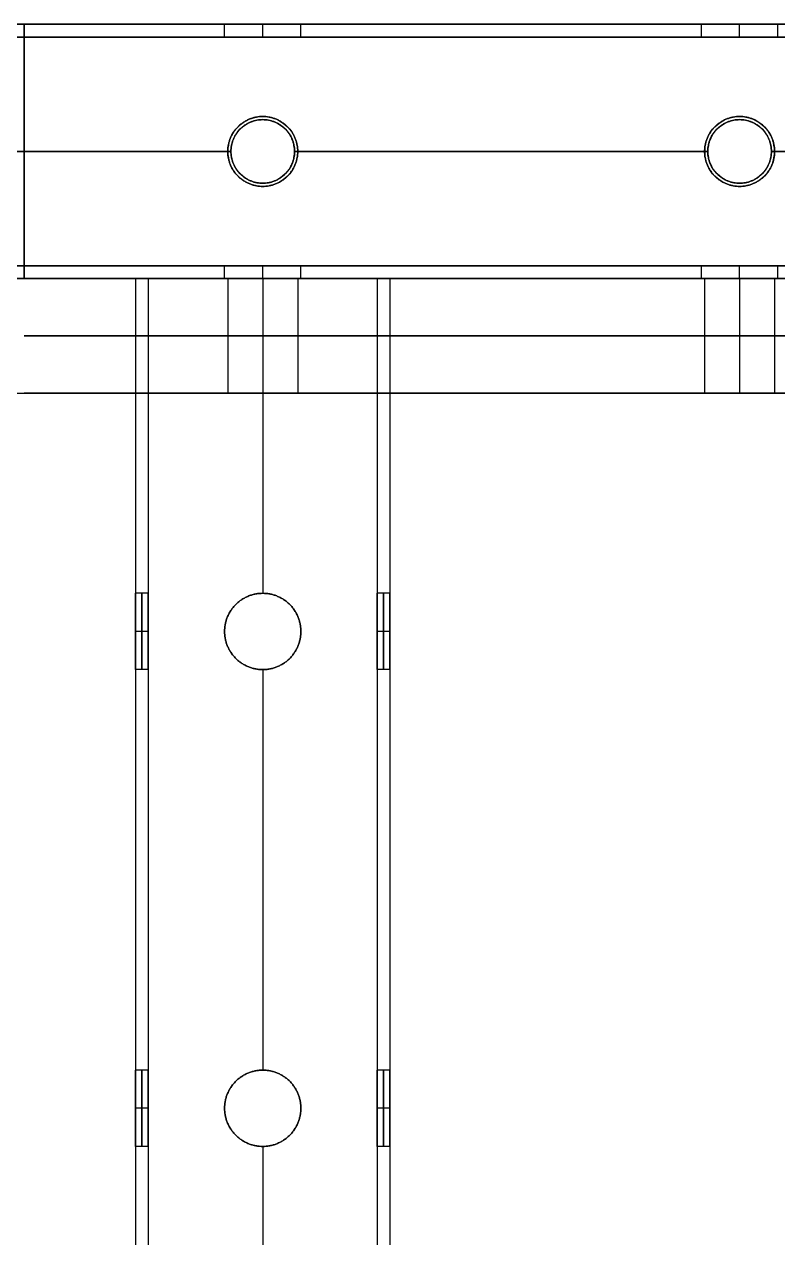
# Model space of a CAD drawing. Header units: millimetres. Extents: x -6529 to 809, y -8611 to 207.
# Drawn here: x 151 to 269.5, y -3886.1 to -3695.2 of the extents above; entities that cross this region are included whole.
import ezdxf

# ---------------------------------------------------------------- set-up
doc = ezdxf.new("R2010")
doc.units = ezdxf.units.MM
doc.header["$MEASUREMENT"] = 0
for name, color, linetype, true_color in [('gaten$11mm', 7, 'Continuous', 0xff6a35), ('platen', 7, 'Continuous', 0x007f00), ('staal', 5, 'Continuous', 0x0000ff)]:
    doc.layers.add(name, color=color, linetype=linetype, true_color=true_color)

# ---------------------------------------------------------------- blocks, each defined once
blk = doc.blocks.new('top plaat')
at = {"layer": 'platen'}
for p, q in [((695.5, 25.5), (695.5, 25.5, 18)), ((770.5, 25.5), (770.5, 25.5, 18)), ((690, 20), (690, 20, 18)), ((701, 20), (701, 20, 18)), ((765, 20), (765, 20, 18)), ((776, 20), (776, 20, 18)), ((695.5, 14.5), (695.5, 14.5, 18)), ((770.5, 14.5), (770.5, 14.5, 18))]:
    blk.add_line(p, q, dxfattribs=at)
for points in [[(1276, 40), (967, 40), (658, 40)], [(1276, 40, 18), (967, 40, 18), (658, 40, 18)], [(1276, 40, 9), (967, 40, 9), (658, 40, 9)]]:
    blk.add_open_spline(points, degree=2, dxfattribs=at)
for points, knots in [([(695.5, 25.5), (701, 25.5), (701, 20), (701, 14.5), (695.5, 14.5), (690, 14.5), (690, 20), (690, 25.5), (695.5, 25.5)], [-31.415927, -31.415927, -31.415927, -23.561945, -23.561945, -15.707963, -15.707963, -7.853982, -7.853982, 0, 0, 0]), ([(695.5, 25.5, 18), (701, 25.5, 18), (701, 20, 18), (701, 14.5, 18), (695.5, 14.5, 18), (690, 14.5, 18), (690, 20, 18), (690, 25.5, 18), (695.5, 25.5, 18)], [-31.415927, -31.415927, -31.415927, -23.561945, -23.561945, -15.707963, -15.707963, -7.853982, -7.853982, 0, 0, 0]), ([(695.5, 25.5, 9), (690, 25.5, 9), (690, 20, 9), (690, 14.5, 9), (695.5, 14.5, 9), (701, 14.5, 9), (701, 20, 9), (701, 25.5, 9), (695.5, 25.5, 9)], [0, 0, 0, 7.853982, 7.853982, 15.707963, 15.707963, 23.561945, 23.561945, 31.415927, 31.415927, 31.415927]), ([(770.5, 25.5), (776, 25.5), (776, 20), (776, 14.5), (770.5, 14.5), (765, 14.5), (765, 20), (765, 25.5), (770.5, 25.5)], [-31.415927, -31.415927, -31.415927, -23.561945, -23.561945, -15.707963, -15.707963, -7.853982, -7.853982, 0, 0, 0]), ([(770.5, 25.5, 18), (776, 25.5, 18), (776, 20, 18), (776, 14.5, 18), (770.5, 14.5, 18), (765, 14.5, 18), (765, 20, 18), (765, 25.5, 18), (770.5, 25.5, 18)], [-31.415927, -31.415927, -31.415927, -23.561945, -23.561945, -15.707963, -15.707963, -7.853982, -7.853982, 0, 0, 0]), ([(770.5, 25.5, 9), (765, 25.5, 9), (765, 20, 9), (765, 14.5, 9), (770.5, 14.5, 9), (776, 14.5, 9), (776, 20, 9), (776, 25.5, 9), (770.5, 25.5, 9)], [0, 0, 0, 7.853982, 7.853982, 15.707963, 15.707963, 23.561945, 23.561945, 31.415927, 31.415927, 31.415927])]:
    blk.add_rational_spline(points, [1, 0.707106781187, 1, 0.707106781187, 1, 0.707106781187, 1, 0.707106781187, 1], degree=2, knots=knots, dxfattribs=at)
blk = doc.blocks.new('plaat base')
at = {"layer": 'platen'}
for p, q in [((58, -600), (1258, -600)), ((58, -600, 18), (1258, -600, 18)), ((695.5, -1232.5), (695.5, -1232.5, 18)), ((770.5, -1232.5), (770.5, -1232.5, 18)), ((690, -1238), (690, -1238, 18)), ((701, -1238), (701, -1238, 18)), ((765, -1238), (765, -1238, 18)), ((776, -1238), (776, -1238, 18)), ((695.5, -1243.5), (695.5, -1243.5, 18)), ((770.5, -1243.5), (770.5, -1243.5, 18))]:
    blk.add_line(p, q, dxfattribs=at)
for points in [[(958, 0), (808, 0), (658, 0)], [(958, 0, 18), (808, 0, 18), (658, 0, 18)], [(958, 0, 9), (808, 0, 9), (658, 0, 9)], [(658, -1258), (808, -1258), (958, -1258)], [(658, -1258, 18), (808, -1258, 18), (958, -1258, 18)], [(658, -1258, 9), (808, -1258, 9), (958, -1258, 9)]]:
    blk.add_open_spline(points, degree=2, dxfattribs=at)
for points in [[(695.5, -1243.5), (690, -1243.5), (690, -1238), (690, -1232.5), (695.5, -1232.5), (701, -1232.5), (701, -1238), (701, -1243.5), (695.5, -1243.5)], [(695.5, -1243.5, 18), (690, -1243.5, 18), (690, -1238, 18), (690, -1232.5, 18), (695.5, -1232.5, 18), (701, -1232.5, 18), (701, -1238, 18), (701, -1243.5, 18), (695.5, -1243.5, 18)], [(770.5, -1243.5), (765, -1243.5), (765, -1238), (765, -1232.5), (770.5, -1232.5), (776, -1232.5), (776, -1238), (776, -1243.5), (770.5, -1243.5)], [(770.5, -1243.5, 18), (765, -1243.5, 18), (765, -1238, 18), (765, -1232.5, 18), (770.5, -1232.5, 18), (776, -1232.5, 18), (776, -1238, 18), (776, -1243.5, 18), (770.5, -1243.5, 18)]]:
    blk.add_rational_spline(points, [1, 0.707106781187, 1, 0.707106781187, 1, 0.707106781187, 1, 0.707106781187, 1], degree=2, knots=[-31.415927, -31.415927, -31.415927, -23.561945, -23.561945, -15.707963, -15.707963, -7.853982, -7.853982, 0, 0, 0], dxfattribs=at)

msp = doc.modelspace()

# ---------------------------------------------------------------- linework, layer by layer
at = {"layer": 'gaten$11mm'}
for centre in [(188.53, -3715.21), (263.53, -3715.21)]:
    msp.add_circle(centre, 5.5, dxfattribs=at)
at = {"layer": 'staal'}
for p, q in [((182.53, -3697.21, 20), (182.53, -3695.21, 20)), ((182.53, -3697.21, 1296), (182.53, -3695.21, 1296)), ((188.53, -3697.21, 26), (188.53, -3695.21, 26)), ((188.53, -3697.21, 14), (188.53, -3695.21, 14)), ((188.53, -3697.21, 1302), (188.53, -3695.21, 1302)), ((188.53, -3697.21, 1290), (188.53, -3695.21, 1290)), ((194.53, -3697.21, 20), (194.53, -3695.21, 20)), ((194.53, -3697.21, 1296), (194.53, -3695.21, 1296)), ((257.53, -3697.21, 20), (257.53, -3695.21, 20)), ((257.53, -3697.21, 1296), (257.53, -3695.21, 1296)), ((263.53, -3697.21, 26), (263.53, -3695.21, 26)), ((263.53, -3697.21, 14), (263.53, -3695.21, 14)), ((263.53, -3697.21, 1302), (263.53, -3695.21, 1302)), ((263.53, -3697.21, 1290), (263.53, -3695.21, 1290)), ((269.53, -3697.21, 20), (269.53, -3695.21, 20)), ((269.53, -3697.21, 1296), (269.53, -3695.21, 1296)), ((188.53, -3710.21, 38), (188.53, -3710.21, 40)), ((188.53, -3710.21), (188.53, -3710.21, 2)), ((188.53, -3710.21, 1314), (188.53, -3710.21, 1316)), ((188.53, -3710.21, 1276), (188.53, -3710.21, 1278)), ((263.53, -3710.21, 38), (263.53, -3710.21, 40)), ((263.53, -3710.21), (263.53, -3710.21, 2)), ((263.53, -3710.21, 1314), (263.53, -3710.21, 1316)), ((263.53, -3710.21, 1276), (263.53, -3710.21, 1278)), ((183.53, -3715.21, 38), (183.53, -3715.21, 40)), ((183.53, -3715.21), (183.53, -3715.21, 2)), ((183.53, -3715.21, 1314), (183.53, -3715.21, 1316)), ((183.53, -3715.21, 1276), (183.53, -3715.21, 1278)), ((193.53, -3715.21, 38), (193.53, -3715.21, 40)), ((193.53, -3715.21), (193.53, -3715.21, 2)), ((193.53, -3715.21, 1314), (193.53, -3715.21, 1316)), ((193.53, -3715.21, 1276), (193.53, -3715.21, 1278)), ((258.53, -3715.21, 38), (258.53, -3715.21, 40)), ((258.53, -3715.21), (258.53, -3715.21, 2)), ((258.53, -3715.21, 1314), (258.53, -3715.21, 1316)), ((258.53, -3715.21, 1276), (258.53, -3715.21, 1278)), ((268.53, -3715.21, 38), (268.53, -3715.21, 40)), ((268.53, -3715.21), (268.53, -3715.21, 2)), ((268.53, -3715.21, 1314), (268.53, -3715.21, 1316)), ((268.53, -3715.21, 1276), (268.53, -3715.21, 1278)), ((188.53, -3720.21), (188.53, -3720.21, 2)), ((188.53, -3720.21, 38), (188.53, -3720.21, 40)), ((188.53, -3720.21, 1276), (188.53, -3720.21, 1278)), ((188.53, -3720.21, 1314), (188.53, -3720.21, 1316)), ((263.53, -3720.21), (263.53, -3720.21, 2)), ((263.53, -3720.21, 38), (263.53, -3720.21, 40)), ((263.53, -3720.21, 1276), (263.53, -3720.21, 1278)), ((263.53, -3720.21, 1314), (263.53, -3720.21, 1316)), ((182.53, -3735.21, 20), (182.53, -3733.21, 20)), ((182.53, -3735.21, 1296), (182.53, -3733.21, 1296)), ((188.53, -3735.21, 26), (188.53, -3733.21, 26)), ((188.53, -3735.21, 14), (188.53, -3733.21, 14)), ((188.53, -3735.21, 1302), (188.53, -3733.21, 1302)), ((188.53, -3735.21, 1290), (188.53, -3733.21, 1290)), ((194.53, -3735.21, 20), (194.53, -3733.21, 20)), ((194.53, -3735.21, 1296), (194.53, -3733.21, 1296)), ((257.53, -3735.21, 20), (257.53, -3733.21, 20)), ((257.53, -3735.21, 1296), (257.53, -3733.21, 1296)), ((263.53, -3735.21, 26), (263.53, -3733.21, 26)), ((263.53, -3735.21, 14), (263.53, -3733.21, 14)), ((263.53, -3735.21, 1302), (263.53, -3733.21, 1302)), ((263.53, -3735.21, 1290), (263.53, -3733.21, 1290)), ((269.53, -3735.21, 20), (269.53, -3733.21, 20)), ((269.53, -3735.21, 1296), (269.53, -3733.21, 1296)), ((170.53, -3735.21, 1296), (168.53, -3735.21, 1296)), ((188.53, -3735.21, 1316), (188.53, -3735.21, 1314)), ((188.53, -3735.21, 1278), (188.53, -3735.21, 1276)), ((208.53, -3735.21, 1296), (206.53, -3735.21, 1296)), ((170.53, -3784.71, 1296), (168.53, -3784.71, 1296)), ((188.53, -3784.71, 1278), (188.53, -3784.71, 1276)), ((188.53, -3784.71, 1316), (188.53, -3784.71, 1314)), ((208.53, -3784.71, 1296), (206.53, -3784.71, 1296)), ((170.53, -3790.71, 1302), (168.53, -3790.71, 1302)), ((170.53, -3790.71, 1290), (168.53, -3790.71, 1290)), ((182.53, -3790.71, 1278), (182.53, -3790.71, 1276)), ((182.53, -3790.71, 1316), (182.53, -3790.71, 1314)), ((194.53, -3790.71, 1278), (194.53, -3790.71, 1276)), ((194.53, -3790.71, 1316), (194.53, -3790.71, 1314)), ((208.53, -3790.71, 1302), (206.53, -3790.71, 1302)), ((208.53, -3790.71, 1290), (206.53, -3790.71, 1290)), ((170.53, -3796.71, 1296), (168.53, -3796.71, 1296)), ((188.53, -3796.71, 1278), (188.53, -3796.71, 1276)), ((188.53, -3796.71, 1316), (188.53, -3796.71, 1314)), ((208.53, -3796.71, 1296), (206.53, -3796.71, 1296)), ((170.53, -3859.71, 1296), (168.53, -3859.71, 1296)), ((188.53, -3859.71, 1278), (188.53, -3859.71, 1276)), ((188.53, -3859.71, 1316), (188.53, -3859.71, 1314)), ((208.53, -3859.71, 1296), (206.53, -3859.71, 1296)), ((170.53, -3865.71, 1302), (168.53, -3865.71, 1302)), ((170.53, -3865.71, 1290), (168.53, -3865.71, 1290)), ((182.53, -3865.71, 1278), (182.53, -3865.71, 1276)), ((182.53, -3865.71, 1316), (182.53, -3865.71, 1314)), ((194.53, -3865.71, 1278), (194.53, -3865.71, 1276)), ((194.53, -3865.71, 1316), (194.53, -3865.71, 1314)), ((208.53, -3865.71, 1302), (206.53, -3865.71, 1302)), ((208.53, -3865.71, 1290), (206.53, -3865.71, 1290)), ((170.53, -3871.71, 1296), (168.53, -3871.71, 1296)), ((188.53, -3871.71, 1278), (188.53, -3871.71, 1276)), ((188.53, -3871.71, 1316), (188.53, -3871.71, 1314)), ((208.53, -3871.71, 1296), (206.53, -3871.71, 1296))]:
    msp.add_line(p, q, dxfattribs=at)
for points in [[(-506.97, -3695.21), (809.03, -3695.21), (809.03, -5011.21), (-506.97, -5011.21)], [(-466.97, -3735.21), (769.03, -3735.21), (769.03, -4971.21), (-466.97, -4971.21)]]:
    msp.add_lwpolyline(points, close=True, dxfattribs=at)
for centre in [(188.53, -3715.21), (188.53, -3715.21, 39), (188.53, -3715.21, 1), (188.53, -3715.21, 1276), (188.53, -3715.21, 1315), (188.53, -3715.21, 1277), (263.53, -3715.21), (263.53, -3715.21, 39), (263.53, -3715.21, 1), (263.53, -3715.21, 1276), (263.53, -3715.21, 1315), (263.53, -3715.21, 1277)]:
    msp.add_circle(centre, 5, dxfattribs=at)
for points in [[(809.03, -3695.21), (151.03, -3695.21), (-506.97, -3695.21)], [(809.03, -3695.21, 40), (151.03, -3695.21, 40), (-506.97, -3695.21, 40)], [(-506.97, -3695.21, 1276), (151.03, -3695.21, 1276), (809.03, -3695.21, 1276)], [(-506.97, -3695.21, 1316), (151.03, -3695.21, 1316), (809.03, -3695.21, 1316)], [(182.53, -3695.21, 20), (151.03, -3695.21, 20), (119.53, -3695.21, 20)], [(119.53, -3695.21, 1296), (151.03, -3695.21, 1296), (182.53, -3695.21, 1296)], [(151.03, -3735.21, 1316), (151.03, -3715.21, 1316), (151.03, -3695.21, 1316)], [(151.03, -3695.21, 1316), (151.03, -3695.21, 1296), (151.03, -3695.21, 1276)], [(151.03, -3695.21, 1276), (151.03, -3715.21, 1276), (151.03, -3735.21, 1276)], [(257.53, -3695.21, 20), (226.03, -3695.21, 20), (194.53, -3695.21, 20)], [(194.53, -3695.21, 1296), (226.03, -3695.21, 1296), (257.53, -3695.21, 1296)], [(332.53, -3695.21, 20), (301.03, -3695.21, 20), (269.53, -3695.21, 20)], [(807.03, -3697.21, 38), (151.03, -3697.21, 38), (-504.97, -3697.21, 38)], [(807.03, -3697.21, 2), (151.03, -3697.21, 2), (-504.97, -3697.21, 2)], [(-504.97, -3697.21, 1314), (151.03, -3697.21, 1314), (807.03, -3697.21, 1314)], [(-504.97, -3697.21, 1278), (151.03, -3697.21, 1278), (807.03, -3697.21, 1278)], [(182.53, -3697.21, 20), (151.03, -3697.21, 20), (119.53, -3697.21, 20)], [(119.53, -3697.21, 1296), (151.03, -3697.21, 1296), (182.53, -3697.21, 1296)], [(151.03, -3697.21, 1278), (151.03, -3697.21, 1296), (151.03, -3697.21, 1314)], [(151.03, -3697.21, 1314), (151.03, -3715.21, 1314), (151.03, -3733.21, 1314)], [(151.03, -3733.21, 1278), (151.03, -3715.21, 1278), (151.03, -3697.21, 1278)], [(257.53, -3697.21, 20), (226.03, -3697.21, 20), (194.53, -3697.21, 20)], [(194.53, -3697.21, 1296), (226.03, -3697.21, 1296), (257.53, -3697.21, 1296)], [(332.53, -3697.21, 20), (301.03, -3697.21, 20), (269.53, -3697.21, 20)], [(269.53, -3697.21, 1296), (301.03, -3697.21, 1296), (332.53, -3697.21, 1296)], [(183.53, -3715.21, 40), (151.03, -3715.21, 40), (118.53, -3715.21, 40)], [(183.53, -3715.21, 38), (151.03, -3715.21, 38), (118.53, -3715.21, 38)], [(183.53, -3715.21, 2), (151.03, -3715.21, 2), (118.53, -3715.21, 2)], [(183.53, -3715.21), (151.03, -3715.21), (118.53, -3715.21)], [(118.53, -3715.21, 1316), (151.03, -3715.21, 1316), (183.53, -3715.21, 1316)], [(118.53, -3715.21, 1314), (151.03, -3715.21, 1314), (183.53, -3715.21, 1314)], [(118.53, -3715.21, 1278), (151.03, -3715.21, 1278), (183.53, -3715.21, 1278)], [(118.53, -3715.21, 1276), (151.03, -3715.21, 1276), (183.53, -3715.21, 1276)], [(258.53, -3715.21, 40), (226.03, -3715.21, 40), (193.53, -3715.21, 40)], [(258.53, -3715.21, 38), (226.03, -3715.21, 38), (193.53, -3715.21, 38)], [(258.53, -3715.21, 2), (226.03, -3715.21, 2), (193.53, -3715.21, 2)], [(258.53, -3715.21), (226.03, -3715.21), (193.53, -3715.21)], [(193.53, -3715.21, 1316), (226.03, -3715.21, 1316), (258.53, -3715.21, 1316)], [(193.53, -3715.21, 1314), (226.03, -3715.21, 1314), (258.53, -3715.21, 1314)], [(193.53, -3715.21, 1278), (226.03, -3715.21, 1278), (258.53, -3715.21, 1278)], [(193.53, -3715.21, 1276), (226.03, -3715.21, 1276), (258.53, -3715.21, 1276)], [(333.53, -3715.21, 40), (301.03, -3715.21, 40), (268.53, -3715.21, 40)], [(333.53, -3715.21, 38), (301.03, -3715.21, 38), (268.53, -3715.21, 38)], [(333.53, -3715.21, 2), (301.03, -3715.21, 2), (268.53, -3715.21, 2)], [(333.53, -3715.21), (301.03, -3715.21), (268.53, -3715.21)], [(268.53, -3715.21, 1316), (301.03, -3715.21, 1316), (333.53, -3715.21, 1316)], [(268.53, -3715.21, 1314), (301.03, -3715.21, 1314), (333.53, -3715.21, 1314)], [(268.53, -3715.21, 1278), (301.03, -3715.21, 1278), (333.53, -3715.21, 1278)], [(268.53, -3715.21, 1276), (301.03, -3715.21, 1276), (333.53, -3715.21, 1276)], [(771.03, -3733.21, 38), (151.03, -3733.21, 38), (-468.97, -3733.21, 38)], [(771.03, -3733.21, 2), (151.03, -3733.21, 2), (-468.97, -3733.21, 2)], [(-468.97, -3733.21, 1314), (151.03, -3733.21, 1314), (771.03, -3733.21, 1314)], [(-468.97, -3733.21, 1278), (151.03, -3733.21, 1278), (771.03, -3733.21, 1278)], [(182.53, -3733.21, 20), (151.03, -3733.21, 20), (119.53, -3733.21, 20)], [(119.53, -3733.21, 1296), (151.03, -3733.21, 1296), (182.53, -3733.21, 1296)], [(151.03, -3733.21, 1314), (151.03, -3733.21, 1296), (151.03, -3733.21, 1278)], [(257.53, -3733.21, 20), (226.03, -3733.21, 20), (194.53, -3733.21, 20)], [(194.53, -3733.21, 1296), (226.03, -3733.21, 1296), (257.53, -3733.21, 1296)], [(332.53, -3733.21, 20), (301.03, -3733.21, 20), (269.53, -3733.21, 20)], [(269.53, -3733.21, 1296), (301.03, -3733.21, 1296), (332.53, -3733.21, 1296)], [(769.03, -3735.21), (151.03, -3735.21), (-466.97, -3735.21)], [(769.03, -3735.21, 40), (151.03, -3735.21, 40), (-466.97, -3735.21, 40)], [(-466.97, -3735.21, 1276), (151.03, -3735.21, 1276), (769.03, -3735.21, 1276)], [(-466.97, -3735.21, 1316), (151.03, -3735.21, 1316), (769.03, -3735.21, 1316)], [(182.53, -3735.21, 20), (151.03, -3735.21, 20), (119.53, -3735.21, 20)], [(119.53, -3735.21, 1296), (151.03, -3735.21, 1296), (182.53, -3735.21, 1296)], [(151.03, -3735.21, 1276), (151.03, -3735.21, 1296), (151.03, -3735.21, 1316)], [(208.53, -3735.21, 1276), (188.53, -3735.21, 1276), (168.53, -3735.21, 1276)], [(168.53, -3735.21, 1276), (168.53, -4052.96, 1276), (168.53, -4370.71, 1276)], [(168.53, -3735.21, 1276), (168.53, -3735.21, 1296), (168.53, -3735.21, 1316)], [(168.53, -3735.21, 1316), (168.53, -4052.96, 1316), (168.53, -4370.71, 1316)], [(168.53, -3735.21, 1316), (188.53, -3735.21, 1316), (208.53, -3735.21, 1316)], [(168.53, -3735.21, 1296), (168.53, -3759.96, 1296), (168.53, -3784.71, 1296)], [(170.53, -3735.21, 1314), (170.53, -3735.21, 1296), (170.53, -3735.21, 1278)], [(170.53, -3735.21, 1278), (170.53, -4052.96, 1278), (170.53, -4370.71, 1278)], [(170.53, -3735.21, 1314), (170.53, -4052.96, 1314), (170.53, -4370.71, 1314)], [(170.53, -3735.21, 1278), (188.53, -3735.21, 1278), (206.53, -3735.21, 1278)], [(206.53, -3735.21, 1314), (188.53, -3735.21, 1314), (170.53, -3735.21, 1314)], [(170.53, -3735.21, 1296), (170.53, -3759.96, 1296), (170.53, -3784.71, 1296)], [(188.53, -3735.21, 1276), (188.53, -3759.96, 1276), (188.53, -3784.71, 1276)], [(188.53, -3735.21, 1316), (188.53, -3759.96, 1316), (188.53, -3784.71, 1316)], [(188.53, -3735.21, 1278), (188.53, -3759.96, 1278), (188.53, -3784.71, 1278)], [(188.53, -3735.21, 1314), (188.53, -3759.96, 1314), (188.53, -3784.71, 1314)], [(257.53, -3735.21, 20), (226.03, -3735.21, 20), (194.53, -3735.21, 20)], [(194.53, -3735.21, 1296), (226.03, -3735.21, 1296), (257.53, -3735.21, 1296)], [(206.53, -3735.21, 1278), (206.53, -4052.96, 1278), (206.53, -4370.71, 1278)], [(206.53, -3735.21, 1278), (206.53, -3735.21, 1296), (206.53, -3735.21, 1314)], [(206.53, -3735.21, 1314), (206.53, -4052.96, 1314), (206.53, -4370.71, 1314)], [(206.53, -3735.21, 1296), (206.53, -3759.96, 1296), (206.53, -3784.71, 1296)], [(208.53, -3735.21, 1276), (208.53, -4052.96, 1276), (208.53, -4370.71, 1276)], [(208.53, -3735.21, 1316), (208.53, -4052.96, 1316), (208.53, -4370.71, 1316)], [(208.53, -3735.21, 1316), (208.53, -3735.21, 1296), (208.53, -3735.21, 1276)], [(208.53, -3735.21, 1296), (208.53, -3759.96, 1296), (208.53, -3784.71, 1296)], [(332.53, -3735.21, 20), (301.03, -3735.21, 20), (269.53, -3735.21, 20)], [(269.53, -3735.21, 1296), (301.03, -3735.21, 1296), (332.53, -3735.21, 1296)], [(168.53, -3796.71, 1296), (168.53, -3828.21, 1296), (168.53, -3859.71, 1296)], [(170.53, -3796.71, 1296), (170.53, -3828.21, 1296), (170.53, -3859.71, 1296)], [(188.53, -3796.71, 1276), (188.53, -3828.21, 1276), (188.53, -3859.71, 1276)], [(188.53, -3796.71, 1316), (188.53, -3828.21, 1316), (188.53, -3859.71, 1316)], [(188.53, -3796.71, 1278), (188.53, -3828.21, 1278), (188.53, -3859.71, 1278)], [(188.53, -3796.71, 1314), (188.53, -3828.21, 1314), (188.53, -3859.71, 1314)], [(206.53, -3796.71, 1296), (206.53, -3828.21, 1296), (206.53, -3859.71, 1296)], [(208.53, -3796.71, 1296), (208.53, -3828.21, 1296), (208.53, -3859.71, 1296)], [(168.53, -3871.71, 1296), (168.53, -3903.21, 1296), (168.53, -3934.71, 1296)], [(170.53, -3871.71, 1296), (170.53, -3903.21, 1296), (170.53, -3934.71, 1296)], [(188.53, -3871.71, 1276), (188.53, -3903.21, 1276), (188.53, -3934.71, 1276)], [(188.53, -3871.71, 1316), (188.53, -3903.21, 1316), (188.53, -3934.71, 1316)], [(188.53, -3871.71, 1278), (188.53, -3903.21, 1278), (188.53, -3934.71, 1278)], [(188.53, -3871.71, 1314), (188.53, -3903.21, 1314), (188.53, -3934.71, 1314)], [(206.53, -3871.71, 1296), (206.53, -3903.21, 1296), (206.53, -3934.71, 1296)], [(208.53, -3871.71, 1296), (208.53, -3903.21, 1296), (208.53, -3934.71, 1296)]]:
    msp.add_open_spline(points, degree=2, dxfattribs=at)
for points, weights, knots in [([(188.53, -3695.21, 26), (182.53, -3695.21, 26), (182.53, -3695.21, 20), (182.53, -3695.21, 14), (188.53, -3695.21, 14), (194.53, -3695.21, 14), (194.53, -3695.21, 20), (194.53, -3695.21, 26), (188.53, -3695.21, 26)], [1, 0.707106781187, 1, 0.707106781187, 1, 0.707106781187, 1, 0.707106781187, 1], [-31.415927, -31.415927, -31.415927, -23.561945, -23.561945, -15.707963, -15.707963, -7.853982, -7.853982, 0, 0, 0]), ([(188.53, -3695.21, 1302), (194.53, -3695.21, 1302), (194.53, -3695.21, 1296), (194.53, -3695.21, 1290), (188.53, -3695.21, 1290), (182.53, -3695.21, 1290), (182.53, -3695.21, 1296), (182.53, -3695.21, 1302), (188.53, -3695.21, 1302)], [1, 0.707106781187, 1, 0.707106781187, 1, 0.707106781187, 1, 0.707106781187, 1], [-31.415927, -31.415927, -31.415927, -23.561945, -23.561945, -15.707963, -15.707963, -7.853982, -7.853982, 0, 0, 0]), ([(263.53, -3695.21, 26), (257.53, -3695.21, 26), (257.53, -3695.21, 20), (257.53, -3695.21, 14), (263.53, -3695.21, 14), (269.53, -3695.21, 14), (269.53, -3695.21, 20), (269.53, -3695.21, 26), (263.53, -3695.21, 26)], [1, 0.707106781187, 1, 0.707106781187, 1, 0.707106781187, 1, 0.707106781187, 1], [-31.415927, -31.415927, -31.415927, -23.561945, -23.561945, -15.707963, -15.707963, -7.853982, -7.853982, 0, 0, 0]), ([(263.53, -3695.21, 1302), (269.53, -3695.21, 1302), (269.53, -3695.21, 1296), (269.53, -3695.21, 1290), (263.53, -3695.21, 1290), (257.53, -3695.21, 1290), (257.53, -3695.21, 1296), (257.53, -3695.21, 1302), (263.53, -3695.21, 1302)], [1, 0.707106781187, 1, 0.707106781187, 1, 0.707106781187, 1, 0.707106781187, 1], [-31.415927, -31.415927, -31.415927, -23.561945, -23.561945, -15.707963, -15.707963, -7.853982, -7.853982, 0, 0, 0]), ([(188.53, -3697.21, 26), (194.53, -3697.21, 26), (194.53, -3697.21, 20), (194.53, -3697.21, 14), (188.53, -3697.21, 14), (182.53, -3697.21, 14), (182.53, -3697.21, 20), (182.53, -3697.21, 26), (188.53, -3697.21, 26)], [1, 0.707106781187, 1, 0.707106781187, 1, 0.707106781187, 1, 0.707106781187, 1], [0, 0, 0, 7.853982, 7.853982, 15.707963, 15.707963, 23.561945, 23.561945, 31.415927, 31.415927, 31.415927]), ([(188.53, -3697.21, 1302), (182.53, -3697.21, 1302), (182.53, -3697.21, 1296), (182.53, -3697.21, 1290), (188.53, -3697.21, 1290), (194.53, -3697.21, 1290), (194.53, -3697.21, 1296), (194.53, -3697.21, 1302), (188.53, -3697.21, 1302)], [1, 0.707106781187, 1, 0.707106781187, 1, 0.707106781187, 1, 0.707106781187, 1], [0, 0, 0, 7.853982, 7.853982, 15.707963, 15.707963, 23.561945, 23.561945, 31.415927, 31.415927, 31.415927]), ([(263.53, -3697.21, 26), (269.53, -3697.21, 26), (269.53, -3697.21, 20), (269.53, -3697.21, 14), (263.53, -3697.21, 14), (257.53, -3697.21, 14), (257.53, -3697.21, 20), (257.53, -3697.21, 26), (263.53, -3697.21, 26)], [1, 0.707106781187, 1, 0.707106781187, 1, 0.707106781187, 1, 0.707106781187, 1], [0, 0, 0, 7.853982, 7.853982, 15.707963, 15.707963, 23.561945, 23.561945, 31.415927, 31.415927, 31.415927]), ([(263.53, -3697.21, 1302), (257.53, -3697.21, 1302), (257.53, -3697.21, 1296), (257.53, -3697.21, 1290), (263.53, -3697.21, 1290), (269.53, -3697.21, 1290), (269.53, -3697.21, 1296), (269.53, -3697.21, 1302), (263.53, -3697.21, 1302)], [1, 0.707106781187, 1, 0.707106781187, 1, 0.707106781187, 1, 0.707106781187, 1], [0, 0, 0, 7.853982, 7.853982, 15.707963, 15.707963, 23.561945, 23.561945, 31.415927, 31.415927, 31.415927]), ([(188.53, -3720.21, 40), (183.53, -3720.21, 40), (183.53, -3715.21, 40), (183.53, -3710.21, 40), (188.53, -3710.21, 40), (193.53, -3710.21, 40), (193.53, -3715.21, 40), (193.53, -3720.21, 40), (188.53, -3720.21, 40)], [1, 0.707106781187, 1, 0.707106781187, 1, 0.707106781187, 1, 0.707106781187, 1], [-31.415927, -31.415927, -31.415927, -23.561945, -23.561945, -15.707963, -15.707963, -7.853982, -7.853982, 0, 0, 0]), ([(188.53, -3720.21, 38), (193.53, -3720.21, 38), (193.53, -3715.21, 38), (193.53, -3710.21, 38), (188.53, -3710.21, 38), (183.53, -3710.21, 38), (183.53, -3715.21, 38), (183.53, -3720.21, 38), (188.53, -3720.21, 38)], [1, 0.707106781187, 1, 0.707106781187, 1, 0.707106781187, 1, 0.707106781187, 1], [0, 0, 0, 7.853982, 7.853982, 15.707963, 15.707963, 23.561945, 23.561945, 31.415927, 31.415927, 31.415927]), ([(188.53, -3720.21, 2), (183.53, -3720.21, 2), (183.53, -3715.21, 2), (183.53, -3710.21, 2), (188.53, -3710.21, 2), (193.53, -3710.21, 2), (193.53, -3715.21, 2), (193.53, -3720.21, 2), (188.53, -3720.21, 2)], [1, 0.707106781187, 1, 0.707106781187, 1, 0.707106781187, 1, 0.707106781187, 1], [-31.415927, -31.415927, -31.415927, -23.561945, -23.561945, -15.707963, -15.707963, -7.853982, -7.853982, 0, 0, 0]), ([(188.53, -3720.21, 1316), (193.53, -3720.21, 1316), (193.53, -3715.21, 1316), (193.53, -3710.21, 1316), (188.53, -3710.21, 1316), (183.53, -3710.21, 1316), (183.53, -3715.21, 1316), (183.53, -3720.21, 1316), (188.53, -3720.21, 1316)], [1, 0.707106781187, 1, 0.707106781187, 1, 0.707106781187, 1, 0.707106781187, 1], [-31.415927, -31.415927, -31.415927, -23.561945, -23.561945, -15.707963, -15.707963, -7.853982, -7.853982, 0, 0, 0]), ([(188.53, -3720.21, 1314), (183.53, -3720.21, 1314), (183.53, -3715.21, 1314), (183.53, -3710.21, 1314), (188.53, -3710.21, 1314), (193.53, -3710.21, 1314), (193.53, -3715.21, 1314), (193.53, -3720.21, 1314), (188.53, -3720.21, 1314)], [1, 0.707106781187, 1, 0.707106781187, 1, 0.707106781187, 1, 0.707106781187, 1], [0, 0, 0, 7.853982, 7.853982, 15.707963, 15.707963, 23.561945, 23.561945, 31.415927, 31.415927, 31.415927]), ([(188.53, -3720.21, 1278), (193.53, -3720.21, 1278), (193.53, -3715.21, 1278), (193.53, -3710.21, 1278), (188.53, -3710.21, 1278), (183.53, -3710.21, 1278), (183.53, -3715.21, 1278), (183.53, -3720.21, 1278), (188.53, -3720.21, 1278)], [1, 0.707106781187, 1, 0.707106781187, 1, 0.707106781187, 1, 0.707106781187, 1], [-31.415927, -31.415927, -31.415927, -23.561945, -23.561945, -15.707963, -15.707963, -7.853982, -7.853982, 0, 0, 0]), ([(263.53, -3720.21, 40), (258.53, -3720.21, 40), (258.53, -3715.21, 40), (258.53, -3710.21, 40), (263.53, -3710.21, 40), (268.53, -3710.21, 40), (268.53, -3715.21, 40), (268.53, -3720.21, 40), (263.53, -3720.21, 40)], [1, 0.707106781187, 1, 0.707106781187, 1, 0.707106781187, 1, 0.707106781187, 1], [-31.415927, -31.415927, -31.415927, -23.561945, -23.561945, -15.707963, -15.707963, -7.853982, -7.853982, 0, 0, 0]), ([(263.53, -3720.21, 38), (268.53, -3720.21, 38), (268.53, -3715.21, 38), (268.53, -3710.21, 38), (263.53, -3710.21, 38), (258.53, -3710.21, 38), (258.53, -3715.21, 38), (258.53, -3720.21, 38), (263.53, -3720.21, 38)], [1, 0.707106781187, 1, 0.707106781187, 1, 0.707106781187, 1, 0.707106781187, 1], [0, 0, 0, 7.853982, 7.853982, 15.707963, 15.707963, 23.561945, 23.561945, 31.415927, 31.415927, 31.415927]), ([(263.53, -3720.21, 2), (258.53, -3720.21, 2), (258.53, -3715.21, 2), (258.53, -3710.21, 2), (263.53, -3710.21, 2), (268.53, -3710.21, 2), (268.53, -3715.21, 2), (268.53, -3720.21, 2), (263.53, -3720.21, 2)], [1, 0.707106781187, 1, 0.707106781187, 1, 0.707106781187, 1, 0.707106781187, 1], [-31.415927, -31.415927, -31.415927, -23.561945, -23.561945, -15.707963, -15.707963, -7.853982, -7.853982, 0, 0, 0]), ([(263.53, -3720.21, 1316), (268.53, -3720.21, 1316), (268.53, -3715.21, 1316), (268.53, -3710.21, 1316), (263.53, -3710.21, 1316), (258.53, -3710.21, 1316), (258.53, -3715.21, 1316), (258.53, -3720.21, 1316), (263.53, -3720.21, 1316)], [1, 0.707106781187, 1, 0.707106781187, 1, 0.707106781187, 1, 0.707106781187, 1], [-31.415927, -31.415927, -31.415927, -23.561945, -23.561945, -15.707963, -15.707963, -7.853982, -7.853982, 0, 0, 0]), ([(263.53, -3720.21, 1314), (258.53, -3720.21, 1314), (258.53, -3715.21, 1314), (258.53, -3710.21, 1314), (263.53, -3710.21, 1314), (268.53, -3710.21, 1314), (268.53, -3715.21, 1314), (268.53, -3720.21, 1314), (263.53, -3720.21, 1314)], [1, 0.707106781187, 1, 0.707106781187, 1, 0.707106781187, 1, 0.707106781187, 1], [0, 0, 0, 7.853982, 7.853982, 15.707963, 15.707963, 23.561945, 23.561945, 31.415927, 31.415927, 31.415927]), ([(263.53, -3720.21, 1278), (268.53, -3720.21, 1278), (268.53, -3715.21, 1278), (268.53, -3710.21, 1278), (263.53, -3710.21, 1278), (258.53, -3710.21, 1278), (258.53, -3715.21, 1278), (258.53, -3720.21, 1278), (263.53, -3720.21, 1278)], [1, 0.707106781187, 1, 0.707106781187, 1, 0.707106781187, 1, 0.707106781187, 1], [-31.415927, -31.415927, -31.415927, -23.561945, -23.561945, -15.707963, -15.707963, -7.853982, -7.853982, 0, 0, 0]), ([(188.53, -3733.21, 26), (182.53, -3733.21, 26), (182.53, -3733.21, 20), (182.53, -3733.21, 14), (188.53, -3733.21, 14), (194.53, -3733.21, 14), (194.53, -3733.21, 20), (194.53, -3733.21, 26), (188.53, -3733.21, 26)], [0.999999860338, 0.707106851018, 1, 0.707106781187, 1, 0.707106781187, 1, 0.707106851018, 0.999999860338], [-31.415927, -31.415927, -31.415927, -23.561946, -23.561946, -15.707963, -15.707963, -7.853981, -7.853981, 0, 0, 0]), ([(188.53, -3733.21, 1302), (194.53, -3733.21, 1302), (194.53, -3733.21, 1296), (194.53, -3733.21, 1290), (188.53, -3733.21, 1290), (182.53, -3733.21, 1290), (182.53, -3733.21, 1296), (182.53, -3733.21, 1302), (188.53, -3733.21, 1302)], [0.999999860338, 0.707106851018, 1, 0.707106781187, 1, 0.707106781187, 1, 0.707106851018, 0.999999860338], [-31.415927, -31.415927, -31.415927, -23.561946, -23.561946, -15.707963, -15.707963, -7.853981, -7.853981, 0, 0, 0]), ([(263.53, -3733.21, 26), (257.53, -3733.21, 26), (257.53, -3733.21, 20), (257.53, -3733.21, 14), (263.53, -3733.21, 14), (269.53, -3733.21, 14), (269.53, -3733.21, 20), (269.53, -3733.21, 26), (263.53, -3733.21, 26)], [1, 0.707106781187, 1, 0.707106781187, 1, 0.707106781187, 1, 0.707106781187, 1], [-31.415927, -31.415927, -31.415927, -23.561945, -23.561945, -15.707963, -15.707963, -7.853982, -7.853982, 0, 0, 0]), ([(263.53, -3733.21, 1302), (269.53, -3733.21, 1302), (269.53, -3733.21, 1296), (269.53, -3733.21, 1290), (263.53, -3733.21, 1290), (257.53, -3733.21, 1290), (257.53, -3733.21, 1296), (257.53, -3733.21, 1302), (263.53, -3733.21, 1302)], [1, 0.707106781187, 1, 0.707106781187, 1, 0.707106781187, 1, 0.707106781187, 1], [-31.415927, -31.415927, -31.415927, -23.561945, -23.561945, -15.707963, -15.707963, -7.853982, -7.853982, 0, 0, 0]), ([(188.53, -3735.21, 26), (194.53, -3735.21, 26), (194.53, -3735.21, 20), (194.53, -3735.21, 14), (188.53, -3735.21, 14), (182.53, -3735.21, 14), (182.53, -3735.21, 20), (182.53, -3735.21, 26), (188.53, -3735.21, 26)], [1, 0.707106781187, 1, 0.707106781187, 1, 0.707106781187, 1, 0.707106781187, 1], [0, 0, 0, 7.853982, 7.853982, 15.707963, 15.707963, 23.561945, 23.561945, 31.415927, 31.415927, 31.415927]), ([(188.53, -3735.21, 1302), (182.53, -3735.21, 1302), (182.53, -3735.21, 1296), (182.53, -3735.21, 1290), (188.53, -3735.21, 1290), (194.53, -3735.21, 1290), (194.53, -3735.21, 1296), (194.53, -3735.21, 1302), (188.53, -3735.21, 1302)], [1, 0.707106781187, 1, 0.707106781187, 1, 0.707106781187, 1, 0.707106781187, 1], [0, 0, 0, 7.853982, 7.853982, 15.707963, 15.707963, 23.561945, 23.561945, 31.415927, 31.415927, 31.415927]), ([(263.53, -3735.21, 26), (269.53, -3735.21, 26), (269.53, -3735.21, 20), (269.53, -3735.21, 14), (263.53, -3735.21, 14), (257.53, -3735.21, 14), (257.53, -3735.21, 20), (257.53, -3735.21, 26), (263.53, -3735.21, 26)], [1, 0.707106781187, 1, 0.707106781187, 1, 0.707106781187, 1, 0.707106781187, 1], [0, 0, 0, 7.853982, 7.853982, 15.707963, 15.707963, 23.561945, 23.561945, 31.415927, 31.415927, 31.415927]), ([(263.53, -3735.21, 1302), (257.53, -3735.21, 1302), (257.53, -3735.21, 1296), (257.53, -3735.21, 1290), (263.53, -3735.21, 1290), (269.53, -3735.21, 1290), (269.53, -3735.21, 1296), (269.53, -3735.21, 1302), (263.53, -3735.21, 1302)], [0.999999860338, 0.707106851018, 1, 0.707106781187, 1, 0.707106781187, 1, 0.707106851018, 0.999999860338], [0, 0, 0, 7.853981, 7.853981, 15.707963, 15.707963, 23.561946, 23.561946, 31.415927, 31.415927, 31.415927]), ([(168.53, -3790.71, 1302), (168.53, -3784.71, 1302), (168.53, -3784.71, 1296), (168.53, -3784.71, 1290), (168.53, -3790.71, 1290), (168.53, -3796.71, 1290), (168.53, -3796.71, 1296), (168.53, -3796.71, 1302), (168.53, -3790.71, 1302)], [1, 0.707106781187, 1, 0.707106781187, 1, 0.707106781187, 1, 0.707106781187, 1], [-31.415927, -31.415927, -31.415927, -23.561945, -23.561945, -15.707963, -15.707963, -7.853982, -7.853982, 0, 0, 0]), ([(169.53, -3790.71, 1302), (169.53, -3796.71, 1302), (169.53, -3796.71, 1296), (169.53, -3796.71, 1290), (169.53, -3790.71, 1290), (169.53, -3784.71, 1290), (169.53, -3784.71, 1296), (169.53, -3784.71, 1302), (169.53, -3790.71, 1302)], [1, 0.707106781187, 1, 0.707106781187, 1, 0.707106781187, 1, 0.707106781187, 1], [0, 0, 0, 7.853982, 7.853982, 15.707963, 15.707963, 23.561945, 23.561945, 31.415927, 31.415927, 31.415927]), ([(170.53, -3790.71, 1302), (170.53, -3796.71, 1302), (170.53, -3796.71, 1296), (170.53, -3796.71, 1290), (170.53, -3790.71, 1290), (170.53, -3784.71, 1290), (170.53, -3784.71, 1296), (170.53, -3784.71, 1302), (170.53, -3790.71, 1302)], [0.999999860338, 0.707106851018, 1, 0.707106781187, 1, 0.707106781187, 1, 0.707106851018, 0.999999860338], [0, 0, 0, 7.853981, 7.853981, 15.707963, 15.707963, 23.561946, 23.561946, 31.415927, 31.415927, 31.415927]), ([(182.53, -3790.71, 1276), (182.53, -3784.71, 1276), (188.53, -3784.71, 1276), (194.53, -3784.71, 1276), (194.53, -3790.71, 1276), (194.53, -3796.71, 1276), (188.53, -3796.71, 1276), (182.53, -3796.71, 1276), (182.53, -3790.71, 1276)], [1, 0.707106781187, 1, 0.707106781187, 1, 0.707106781187, 1, 0.707106781187, 1], [-31.415927, -31.415927, -31.415927, -23.561945, -23.561945, -15.707963, -15.707963, -7.853982, -7.853982, 0, 0, 0]), ([(182.53, -3790.71, 1316), (182.53, -3796.71, 1316), (188.53, -3796.71, 1316), (194.53, -3796.71, 1316), (194.53, -3790.71, 1316), (194.53, -3784.71, 1316), (188.53, -3784.71, 1316), (182.53, -3784.71, 1316), (182.53, -3790.71, 1316)], [1, 0.707106781187, 1, 0.707106781187, 1, 0.707106781187, 1, 0.707106781187, 1], [0, 0, 0, 7.853982, 7.853982, 15.707963, 15.707963, 23.561945, 23.561945, 31.415927, 31.415927, 31.415927]), ([(182.53, -3790.71, 1278), (182.53, -3796.71, 1278), (188.53, -3796.71, 1278), (194.53, -3796.71, 1278), (194.53, -3790.71, 1278), (194.53, -3784.71, 1278), (188.53, -3784.71, 1278), (182.53, -3784.71, 1278), (182.53, -3790.71, 1278)], [1, 0.707106781187, 1, 0.707106781187, 1, 0.707106781187, 1, 0.707106781187, 1], [0, 0, 0, 7.853982, 7.853982, 15.707963, 15.707963, 23.561945, 23.561945, 31.415927, 31.415927, 31.415927]), ([(182.53, -3790.71, 1314), (182.53, -3784.71, 1314), (188.53, -3784.71, 1314), (194.53, -3784.71, 1314), (194.53, -3790.71, 1314), (194.53, -3796.71, 1314), (188.53, -3796.71, 1314), (182.53, -3796.71, 1314), (182.53, -3790.71, 1314)], [1, 0.707106781187, 1, 0.707106781187, 1, 0.707106781187, 1, 0.707106781187, 1], [-31.415927, -31.415927, -31.415927, -23.561945, -23.561945, -15.707963, -15.707963, -7.853982, -7.853982, 0, 0, 0]), ([(182.53, -3790.71, 1277), (182.53, -3796.71, 1277), (188.53, -3796.71, 1277), (194.53, -3796.71, 1277), (194.53, -3790.71, 1277), (194.53, -3784.71, 1277), (188.53, -3784.71, 1277), (182.53, -3784.71, 1277), (182.53, -3790.71, 1277)], [1, 0.707106781187, 1, 0.707106781187, 1, 0.707106781187, 1, 0.707106781187, 1], [0, 0, 0, 7.853982, 7.853982, 15.707963, 15.707963, 23.561945, 23.561945, 31.415927, 31.415927, 31.415927]), ([(182.53, -3790.71, 1315), (182.53, -3796.71, 1315), (188.53, -3796.71, 1315), (194.53, -3796.71, 1315), (194.53, -3790.71, 1315), (194.53, -3784.71, 1315), (188.53, -3784.71, 1315), (182.53, -3784.71, 1315), (182.53, -3790.71, 1315)], [1, 0.707106781187, 1, 0.707106781187, 1, 0.707106781187, 1, 0.707106781187, 1], [0, 0, 0, 7.853982, 7.853982, 15.707963, 15.707963, 23.561945, 23.561945, 31.415927, 31.415927, 31.415927]), ([(206.53, -3790.71, 1302), (206.53, -3784.71, 1302), (206.53, -3784.71, 1296), (206.53, -3784.71, 1290), (206.53, -3790.71, 1290), (206.53, -3796.71, 1290), (206.53, -3796.71, 1296), (206.53, -3796.71, 1302), (206.53, -3790.71, 1302)], [1, 0.707106781187, 1, 0.707106781187, 1, 0.707106781187, 1, 0.707106781187, 1], [-31.415927, -31.415927, -31.415927, -23.561945, -23.561945, -15.707963, -15.707963, -7.853982, -7.853982, 0, 0, 0]), ([(207.53, -3790.71, 1302), (207.53, -3796.71, 1302), (207.53, -3796.71, 1296), (207.53, -3796.71, 1290), (207.53, -3790.71, 1290), (207.53, -3784.71, 1290), (207.53, -3784.71, 1296), (207.53, -3784.71, 1302), (207.53, -3790.71, 1302)], [1, 0.707106781187, 1, 0.707106781187, 1, 0.707106781187, 1, 0.707106781187, 1], [0, 0, 0, 7.853982, 7.853982, 15.707963, 15.707963, 23.561945, 23.561945, 31.415927, 31.415927, 31.415927]), ([(208.53, -3790.71, 1302), (208.53, -3796.71, 1302), (208.53, -3796.71, 1296), (208.53, -3796.71, 1290), (208.53, -3790.71, 1290), (208.53, -3784.71, 1290), (208.53, -3784.71, 1296), (208.53, -3784.71, 1302), (208.53, -3790.71, 1302)], [1, 0.707106781187, 1, 0.707106781187, 1, 0.707106781187, 1, 0.707106781187, 1], [0, 0, 0, 7.853982, 7.853982, 15.707963, 15.707963, 23.561945, 23.561945, 31.415927, 31.415927, 31.415927]), ([(168.53, -3865.71, 1302), (168.53, -3859.71, 1302), (168.53, -3859.71, 1296), (168.53, -3859.71, 1290), (168.53, -3865.71, 1290), (168.53, -3871.71, 1290), (168.53, -3871.71, 1296), (168.53, -3871.71, 1302), (168.53, -3865.71, 1302)], [1, 0.707106781187, 1, 0.707106781187, 1, 0.707106781187, 1, 0.707106781187, 1], [-31.415927, -31.415927, -31.415927, -23.561945, -23.561945, -15.707963, -15.707963, -7.853982, -7.853982, 0, 0, 0]), ([(169.53, -3865.71, 1302), (169.53, -3871.71, 1302), (169.53, -3871.71, 1296), (169.53, -3871.71, 1290), (169.53, -3865.71, 1290), (169.53, -3859.71, 1290), (169.53, -3859.71, 1296), (169.53, -3859.71, 1302), (169.53, -3865.71, 1302)], [1, 0.707106781187, 1, 0.707106781187, 1, 0.707106781187, 1, 0.707106781187, 1], [0, 0, 0, 7.853982, 7.853982, 15.707963, 15.707963, 23.561945, 23.561945, 31.415927, 31.415927, 31.415927]), ([(170.53, -3865.71, 1302), (170.53, -3871.71, 1302), (170.53, -3871.71, 1296), (170.53, -3871.71, 1290), (170.53, -3865.71, 1290), (170.53, -3859.71, 1290), (170.53, -3859.71, 1296), (170.53, -3859.71, 1302), (170.53, -3865.71, 1302)], [1, 0.707106781187, 1, 0.707106781187, 1, 0.707106781187, 1, 0.707106781187, 1], [0, 0, 0, 7.853982, 7.853982, 15.707963, 15.707963, 23.561945, 23.561945, 31.415927, 31.415927, 31.415927]), ([(182.53, -3865.71, 1276), (182.53, -3859.71, 1276), (188.53, -3859.71, 1276), (194.53, -3859.71, 1276), (194.53, -3865.71, 1276), (194.53, -3871.71, 1276), (188.53, -3871.71, 1276), (182.53, -3871.71, 1276), (182.53, -3865.71, 1276)], [1, 0.707106781187, 1, 0.707106781187, 1, 0.707106781187, 1, 0.707106781187, 1], [-31.415927, -31.415927, -31.415927, -23.561945, -23.561945, -15.707963, -15.707963, -7.853982, -7.853982, 0, 0, 0]), ([(182.53, -3865.71, 1316), (182.53, -3871.71, 1316), (188.53, -3871.71, 1316), (194.53, -3871.71, 1316), (194.53, -3865.71, 1316), (194.53, -3859.71, 1316), (188.53, -3859.71, 1316), (182.53, -3859.71, 1316), (182.53, -3865.71, 1316)], [1, 0.707106781187, 1, 0.707106781187, 1, 0.707106781187, 1, 0.707106781187, 1], [0, 0, 0, 7.853982, 7.853982, 15.707963, 15.707963, 23.561945, 23.561945, 31.415927, 31.415927, 31.415927]), ([(182.53, -3865.71, 1278), (182.53, -3871.71, 1278), (188.53, -3871.71, 1278), (194.53, -3871.71, 1278), (194.53, -3865.71, 1278), (194.53, -3859.71, 1278), (188.53, -3859.71, 1278), (182.53, -3859.71, 1278), (182.53, -3865.71, 1278)], [1, 0.707106781187, 1, 0.707106781187, 1, 0.707106781187, 1, 0.707106781187, 1], [0, 0, 0, 7.853982, 7.853982, 15.707963, 15.707963, 23.561945, 23.561945, 31.415927, 31.415927, 31.415927]), ([(182.53, -3865.71, 1314), (182.53, -3859.71, 1314), (188.53, -3859.71, 1314), (194.53, -3859.71, 1314), (194.53, -3865.71, 1314), (194.53, -3871.71, 1314), (188.53, -3871.71, 1314), (182.53, -3871.71, 1314), (182.53, -3865.71, 1314)], [1, 0.707106781187, 1, 0.707106781187, 1, 0.707106781187, 1, 0.707106781187, 1], [-31.415927, -31.415927, -31.415927, -23.561945, -23.561945, -15.707963, -15.707963, -7.853982, -7.853982, 0, 0, 0]), ([(182.53, -3865.71, 1277), (182.53, -3871.71, 1277), (188.53, -3871.71, 1277), (194.53, -3871.71, 1277), (194.53, -3865.71, 1277), (194.53, -3859.71, 1277), (188.53, -3859.71, 1277), (182.53, -3859.71, 1277), (182.53, -3865.71, 1277)], [1, 0.707106781187, 1, 0.707106781187, 1, 0.707106781187, 1, 0.707106781187, 1], [0, 0, 0, 7.853982, 7.853982, 15.707963, 15.707963, 23.561945, 23.561945, 31.415927, 31.415927, 31.415927]), ([(182.53, -3865.71, 1315), (182.53, -3871.71, 1315), (188.53, -3871.71, 1315), (194.53, -3871.71, 1315), (194.53, -3865.71, 1315), (194.53, -3859.71, 1315), (188.53, -3859.71, 1315), (182.53, -3859.71, 1315), (182.53, -3865.71, 1315)], [1, 0.707106781187, 1, 0.707106781187, 1, 0.707106781187, 1, 0.707106781187, 1], [0, 0, 0, 7.853982, 7.853982, 15.707963, 15.707963, 23.561945, 23.561945, 31.415927, 31.415927, 31.415927]), ([(206.53, -3865.71, 1302), (206.53, -3859.71, 1302), (206.53, -3859.71, 1296), (206.53, -3859.71, 1290), (206.53, -3865.71, 1290), (206.53, -3871.71, 1290), (206.53, -3871.71, 1296), (206.53, -3871.71, 1302), (206.53, -3865.71, 1302)], [1, 0.707106781187, 1, 0.707106781187, 1, 0.707106781187, 1, 0.707106781187, 1], [-31.415927, -31.415927, -31.415927, -23.561945, -23.561945, -15.707963, -15.707963, -7.853982, -7.853982, 0, 0, 0]), ([(207.53, -3865.71, 1302), (207.53, -3871.71, 1302), (207.53, -3871.71, 1296), (207.53, -3871.71, 1290), (207.53, -3865.71, 1290), (207.53, -3859.71, 1290), (207.53, -3859.71, 1296), (207.53, -3859.71, 1302), (207.53, -3865.71, 1302)], [1, 0.707106781187, 1, 0.707106781187, 1, 0.707106781187, 1, 0.707106781187, 1], [0, 0, 0, 7.853982, 7.853982, 15.707963, 15.707963, 23.561945, 23.561945, 31.415927, 31.415927, 31.415927]), ([(208.53, -3865.71, 1302), (208.53, -3871.71, 1302), (208.53, -3871.71, 1296), (208.53, -3871.71, 1290), (208.53, -3865.71, 1290), (208.53, -3859.71, 1290), (208.53, -3859.71, 1296), (208.53, -3859.71, 1302), (208.53, -3865.71, 1302)], [1, 0.707106781187, 1, 0.707106781187, 1, 0.707106781187, 1, 0.707106781187, 1], [0, 0, 0, 7.853982, 7.853982, 15.707963, 15.707963, 23.561945, 23.561945, 31.415927, 31.415927, 31.415927])]:
    msp.add_rational_spline(points, weights, degree=2, knots=knots, dxfattribs=at)

# ---------------------------------------------------------------- block references
at = {"layer": 'platen'}
for name, p in [('top plaat', (-506.97, -3735.21, 1316)), ('plaat base', (-506.97, -3753.21, 40))]:
    msp.add_blockref(name, p, dxfattribs=at)
at = {"layer": 'platen', "extrusion": (0, -1, 0)}
msp.add_blockref('plaat base', (-506.97, 1258, 3735.21), dxfattribs=at)

doc.saveas('drawing.dxf')
